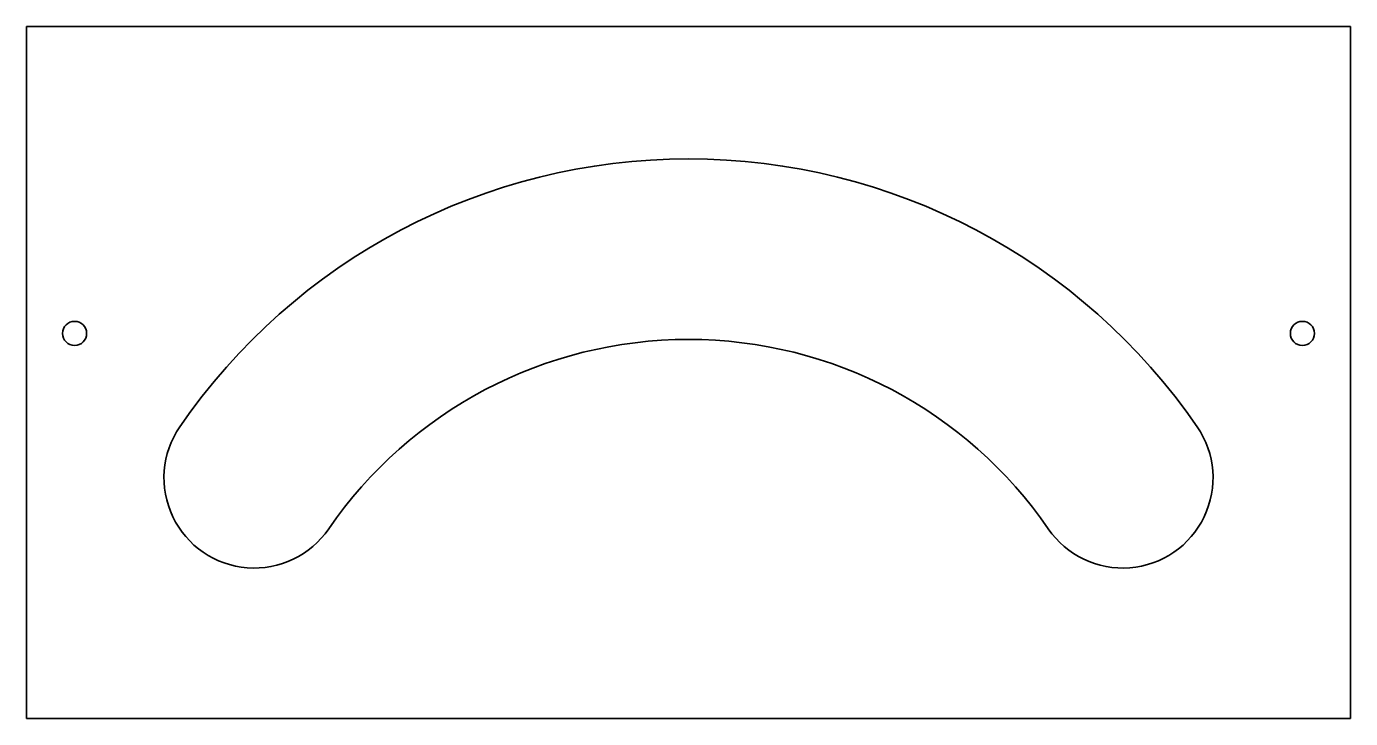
# Model space of a CAD drawing. Extents: x 311 to 531, y 363 to 478.
import ezdxf

# ---------------------------------------------------------------- set-up
doc = ezdxf.new("R2010")
doc.units = 0
doc.layers.get('0').update_dxf_attribs({"lineweight": 13})

# ---------------------------------------------------------------- blocks, each defined once
blk = doc.blocks.new('BLOCK1')
at = {"color": 7, "lineweight": 35}
for p, q in [((-55, 195), (-275, 195)), ((-275, 195), (-275, 80)), ((-55, 80), (-55, 195)), ((-275, 80), (-55, 80))]:
    blk.add_line(p, q, dxfattribs=at)
for centre in [(-267, 144), (-63, 144)]:
    blk.add_circle(centre, 2, dxfattribs=at)
for centre, radius, start, end in [((-165, 70.5), 102.5, 34.451907, 145.548093), ((-165, 70.5), 72.5, 34.451907, 145.548093), ((-237.152616, 120), 15, 145.548093, 325.548093), ((-92.847384, 120), 15, 214.451907, 394.451907)]:
    blk.add_arc(centre, radius, start, end, dxfattribs=at)

msp = doc.modelspace()

# ---------------------------------------------------------------- block references
at = {"lineweight": 0}
msp.add_blockref('BLOCK1', (586.26001, 283), dxfattribs=at)

doc.saveas('drawing.dxf')
